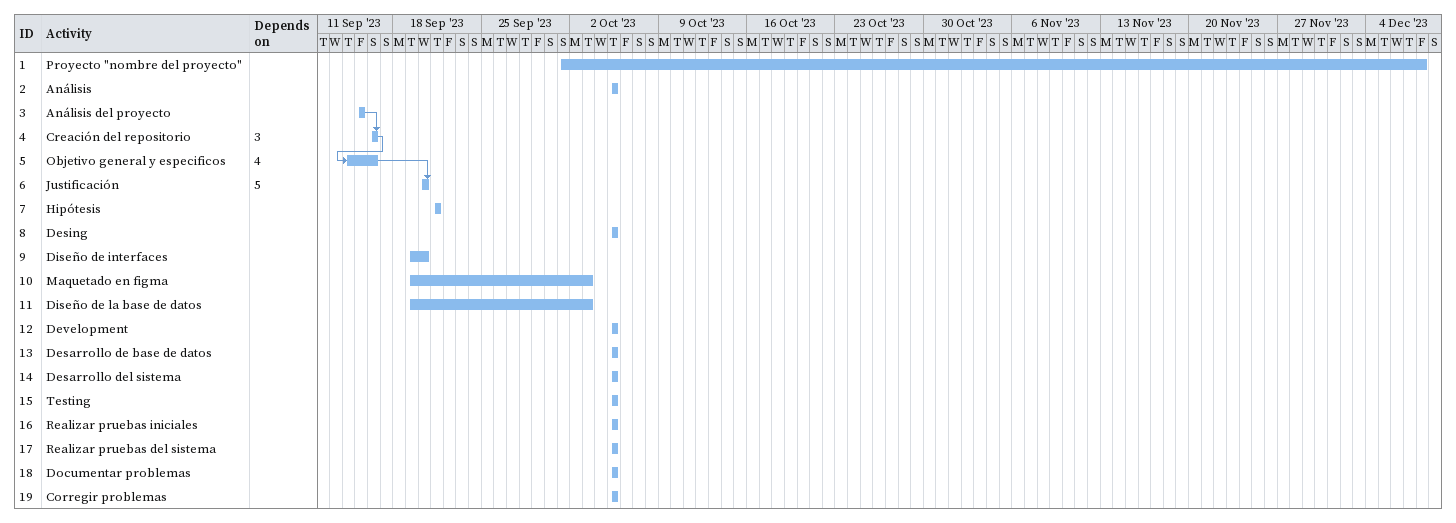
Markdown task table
| ID | Task | Start | Finish | Predecessors |
|---|---|---|---|---|
| 1 | Proyecto "nombre del proyecto" | 2023-10-01 | 2023-12-08 |  |
| 2 | Análisis | 2023-10-05 | 2023-10-05 |  |
| 3 | Análisis del proyecto | 2023-09-15 | 2023-09-15 |  |
| 4 | Creación del repositorio | 2023-09-16 | 2023-09-16 | 3 |
| 5 | Objetivo general y especificos | 2023-09-14 | 2023-09-16 | 4 |
| 6 | Justificación | 2023-09-20 | 2023-09-20 | 5 |
| 7 | Hipótesis | 2023-09-21 | 2023-09-21 |  |
| 8 | Desing | 2023-10-05 | 2023-10-05 |  |
| 9 | Diseño de interfaces | 2023-09-19 | 2023-09-20 |  |
| 10 | Maquetado en figma | 2023-09-19 | 2023-10-03 |  |
| 11 | Diseño de la base de datos | 2023-09-19 | 2023-10-03 |  |
| 12 | Development | 2023-10-05 | 2023-10-05 |  |
| 13 | Desarrollo de base de datos | 2023-10-05 | 2023-10-05 |  |
| 14 | Desarrollo del sistema | 2023-10-05 | 2023-10-05 |  |
| 15 | Testing | 2023-10-05 | 2023-10-05 |  |
| 16 | Realizar pruebas iniciales | 2023-10-05 | 2023-10-05 |  |
| 17 | Realizar pruebas del sistema | 2023-10-05 | 2023-10-05 |  |
| 18 | Documentar problemas | 2023-10-05 | 2023-10-05 |  |
| 19 | Corregir problemas | 2023-10-05 | 2023-10-05 |  |
